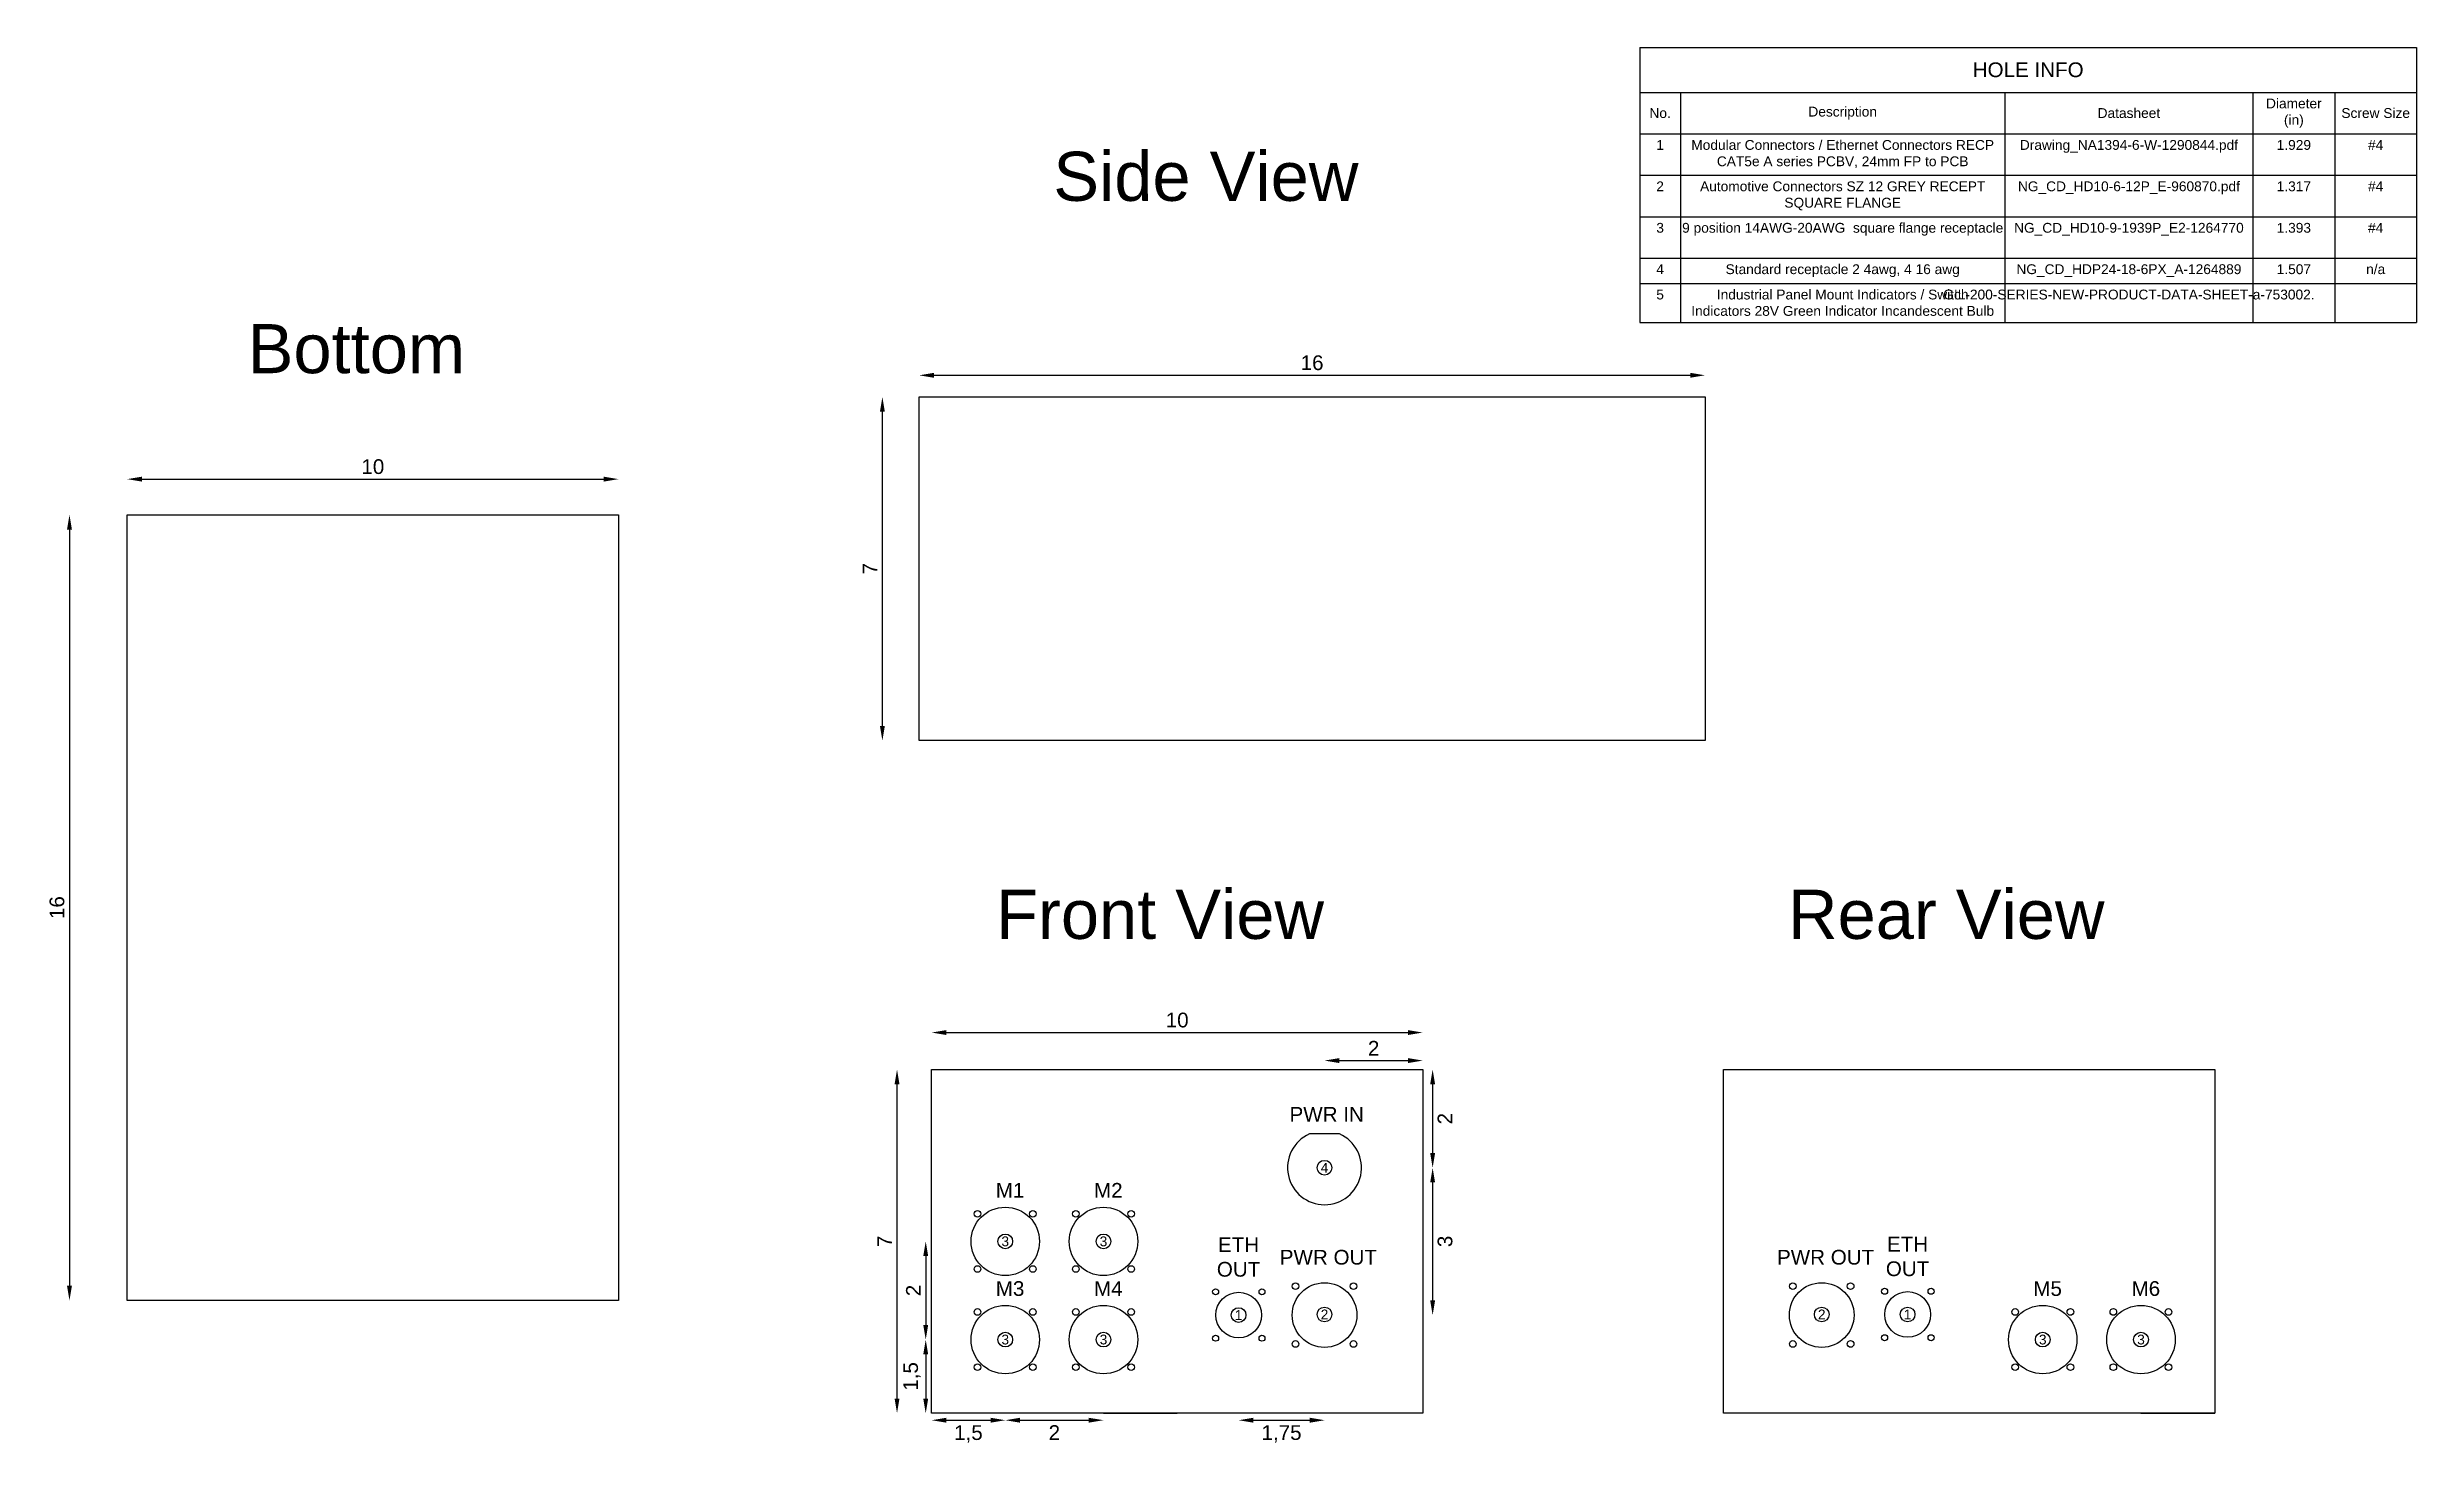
# Model space of a CAD drawing. Header units: millimetres. Extents: x -318.4 to -270.2, y 393.5 to 422.
import ezdxf

# ---------------------------------------------------------------- set-up
doc = ezdxf.new("R2010")
doc.units = ezdxf.units.MM
doc.styles.get("Standard").update_dxf_attribs({"font": 'arial.ttf'})
doc.dimstyles.new('ISO-25', dxfattribs={"dimtxt": 0.3, "dimasz": 0.3, "dimexe": 0.2, "dimexo": 0.2, "dimgap": 0.1, "dimtad": 1, "dimtxsty": 'Standard', "dimcen": 2.5, "dimse1": 1, "dimse2": 1, "dimadec": 0, "dimazin": 0, "dimtfac": 1, "dimtmove": 1, "dimatfit": 3, "dimfxl": 1, "dimarcsym": 0})

# ---------------------------------------------------------------- blocks, each defined once
blk = doc.blocks.new('*D50')
at = {"color": 0, "lineweight": -2}
blk.add_line((-317.963, 412.154), (-317.963, 396.754), dxfattribs=at)
at = {"color": 0}
for points in [[(-317.913, 412.154), (-318.013, 412.154), (-317.963, 412.454)], [(-318.013, 396.754), (-317.913, 396.754), (-317.963, 396.454)]]:
    blk.add_solid(points, dxfattribs=at)
at = {"layer": 'Defpoints', "color": 0}
for p in [(-316.387, 412.454), (-317.963, 396.454), (-316.387, 396.454)]:
    blk.add_point(p, dxfattribs=at)
at = {"color": 0, "insert": (-318.216, 404.454), "char_height": 0.3, "attachment_point": 5, "rotation": 90}
blk.add_mtext('16', dxfattribs=at)
blk = doc.blocks.new('*D51')
at = {"color": 0, "lineweight": -2}
blk.add_line((-316.487, 413.181), (-307.087, 413.181), dxfattribs=at)
at = {"color": 0}
for points in [[(-316.487, 413.231), (-316.487, 413.131), (-316.787, 413.181)], [(-307.087, 413.131), (-307.087, 413.231), (-306.787, 413.181)]]:
    blk.add_solid(points, dxfattribs=at)
at = {"layer": 'Defpoints', "color": 0}
for p in [(-306.787, 413.181), (-316.787, 412.454), (-306.787, 412.454)]:
    blk.add_point(p, dxfattribs=at)
at = {"color": 0, "insert": (-311.787, 413.434), "char_height": 0.3, "attachment_point": 5}
blk.add_mtext('10', dxfattribs=at)
blk = doc.blocks.new('*D52')
at = {"color": 0, "lineweight": -2}
blk.add_line((-300.365, 415.296), (-284.965, 415.296), dxfattribs=at)
at = {"color": 0}
for points in [[(-300.365, 415.346), (-300.365, 415.246), (-300.665, 415.296)], [(-284.965, 415.246), (-284.965, 415.346), (-284.665, 415.296)]]:
    blk.add_solid(points, dxfattribs=at)
at = {"layer": 'Defpoints', "color": 0}
for p in [(-284.665, 415.296), (-300.665, 414.855), (-284.665, 414.855)]:
    blk.add_point(p, dxfattribs=at)
at = {"color": 0, "insert": (-292.665, 415.55), "char_height": 0.3, "attachment_point": 5}
blk.add_mtext('16', dxfattribs=at)
blk = doc.blocks.new('*D53')
at = {"color": 0, "lineweight": -2}
blk.add_line((-301.413, 408.155), (-301.413, 414.555), dxfattribs=at)
at = {"color": 0}
for points in [[(-301.363, 414.555), (-301.463, 414.555), (-301.413, 414.855)], [(-301.463, 408.155), (-301.363, 408.155), (-301.413, 407.855)]]:
    blk.add_solid(points, dxfattribs=at)
at = {"layer": 'Defpoints', "color": 0}
for p in [(-301.413, 414.855), (-300.665, 414.855), (-300.665, 407.855)]:
    blk.add_point(p, dxfattribs=at)
at = {"color": 0, "insert": (-301.663, 411.355), "char_height": 0.3, "attachment_point": 5, "rotation": 90}
blk.add_mtext('7', dxfattribs=at)
blk = doc.blocks.new('*D54')
at = {"color": 0, "lineweight": -2}
blk.add_line((-300.112, 401.909), (-290.712, 401.909), dxfattribs=at)
at = {"color": 0}
for points in [[(-300.112, 401.959), (-300.112, 401.859), (-300.412, 401.909)], [(-290.712, 401.859), (-290.712, 401.959), (-290.412, 401.909)]]:
    blk.add_solid(points, dxfattribs=at)
at = {"layer": 'Defpoints', "color": 0}
for p in [(-290.412, 401.909), (-300.412, 401.155), (-290.412, 401.155)]:
    blk.add_point(p, dxfattribs=at)
at = {"color": 0, "insert": (-295.412, 402.162), "char_height": 0.3, "attachment_point": 5}
blk.add_mtext('10', dxfattribs=at)
blk = doc.blocks.new('*D55')
at = {"color": 0, "lineweight": -2}
blk.add_line((-301.115, 394.455), (-301.115, 400.855), dxfattribs=at)
at = {"color": 0}
for points in [[(-301.065, 400.855), (-301.165, 400.855), (-301.115, 401.155)], [(-301.165, 394.455), (-301.065, 394.455), (-301.115, 394.155)]]:
    blk.add_solid(points, dxfattribs=at)
at = {"layer": 'Defpoints', "color": 0}
for p in [(-301.115, 401.155), (-300.412, 401.155), (-300.412, 394.155)]:
    blk.add_point(p, dxfattribs=at)
at = {"color": 0, "insert": (-301.365, 397.655), "char_height": 0.3, "attachment_point": 5, "rotation": 90}
blk.add_mtext('7', dxfattribs=at)
blk = doc.blocks.new('*T56')
at = {"color": 0, "lineweight": -2}
for p, q in [((0, 0), (15.817, 0)), ((0, 0), (0, -5.603)), ((15.817, 0), (15.817, -5.603)), ((0, -0.917), (15.817, -0.917)), ((0.832, -0.917), (0.832, -5.603)), ((7.434, -0.917), (7.434, -5.603)), ((12.485, -0.917), (12.485, -5.603)), ((14.151, -0.917), (14.151, -5.603)), ((0, -1.762), (15.817, -1.762)), ((0, -2.605), (15.817, -2.605)), ((0, -3.45), (15.817, -3.45)), ((0, -4.293), (15.817, -4.293)), ((0, -4.809), (15.817, -4.809)), ((0, -5.603), (15.817, -5.603))]:
    blk.add_line(p, q, dxfattribs=at)
at = {"color": 0}
for s, insert, char_height, width, attachment_point in [('{HOLE INFO}', (7.909, -0.458), 0.3, 15.5671, 5), ('{No.}', (0.416, -1.339), 0.2, 0.5824, 5), ('{Description}', (4.133, -1.339), 0.2, 6.35151, 5), ('{Datasheet}', (9.96, -1.339), 0.2, 4.80158, 5), ('{Diameter (in)}', (13.318, -1.339), 0.2, 1.41581, 5), ('{Screw Size}', (14.984, -1.339), 0.2, 1.41581, 5), ('{1}', (0.416, -1.887), 0.2, 0.5824, 2), ('{{\\C256;Modular Connectors / Ethernet Connectors RECP CAT5e A series PCBV, 24mm FP to PCB}}', (4.133, -1.887), 0.2, 6.35151, 2), ('{Drawing_NA1394-6-W-1290844.pdf}', (9.96, -1.887), 0.2, 4.80158, 2), ('{1.929}', (13.318, -1.887), 0.2, 1.41581, 2), ('{#4}', (14.984, -1.887), 0.2, 1.41581, 2), ('{2}', (0.416, -2.73), 0.2, 0.5824, 2), ('Automotive Connectors SZ 12 GREY RECEPT SQUARE FLANGE', (4.133, -2.73), 0.2, 6.35151, 2), ('{NG_CD_HD10-6-12P_E-960870.pdf}', (9.96, -2.73), 0.2, 4.80158, 2), ('{1.317}', (13.318, -2.73), 0.2, 1.41581, 2), ('{#4}', (14.984, -2.73), 0.2, 1.41581, 2), ('{3}', (0.416, -3.575), 0.2, 0.5824, 2), ('{{\\C256;9 position 14AWG-20AWG  square flange receptacle}}', (4.133, -3.575), 0.2, 6.35151, 2), ('NG_CD_HD10-9-1939P_E2-1264770', (9.96, -3.575), 0.2, 4.80158, 2), ('{1.393}', (13.318, -3.575), 0.2, 1.41581, 2), ('{#4}', (14.984, -3.575), 0.2, 1.41581, 2), ('{4}', (0.416, -4.418), 0.2, 0.5824, 2), ('Standard receptacle 2 4awg, 4 16 awg', (4.133, -4.418), 0.2, 6.35151, 2), ('NG_CD_HDP24-18-6PX_A-1264889', (9.96, -4.418), 0.2, 4.80158, 2), ('{1.507}', (13.318, -4.418), 0.2, 1.41581, 2), ('{n/a}', (14.984, -4.418), 0.2, 1.41581, 2), ('{5}', (0.416, -4.934), 0.2, 0.5824, 2), ('{{\\C256;Industrial Panel Mount Indicators / Switch Indicators 28V Green Indicator Incandescent Bulb}}', (4.133, -4.934), 0.2, 6.35151, 2), ('{{\\C256;GIL-200-SERIES-NEW-PRODUCT-DATA-SHEET-a-753002.}}', (9.96, -4.934), 0.2, 4.80158, 2)]:
    blk.add_mtext(s, dxfattribs=dict(at, insert=insert, char_height=char_height, width=width, attachment_point=attachment_point))
blk = doc.blocks.new('*D57')
at = {"color": 0, "lineweight": -2}
blk.add_line((-292.112, 401.338), (-290.712, 401.338), dxfattribs=at)
at = {"color": 0}
for points in [[(-292.112, 401.388), (-292.112, 401.288), (-292.412, 401.338)], [(-290.712, 401.288), (-290.712, 401.388), (-290.412, 401.338)]]:
    blk.add_solid(points, dxfattribs=at)
at = {"layer": 'Defpoints', "color": 0}
for p in [(-292.412, 401.338), (-290.412, 401.338), (-290.412, 401.338)]:
    blk.add_point(p, dxfattribs=at)
at = {"color": 0, "insert": (-291.412, 401.589), "char_height": 0.3, "attachment_point": 5}
blk.add_mtext('2', dxfattribs=at)
blk = doc.blocks.new('*D58')
at = {"color": 0, "lineweight": -2}
blk.add_line((-290.211, 400.855), (-290.211, 399.455), dxfattribs=at)
at = {"color": 0}
for points in [[(-290.161, 400.855), (-290.261, 400.855), (-290.211, 401.155)], [(-290.261, 399.455), (-290.161, 399.455), (-290.211, 399.155)]]:
    blk.add_solid(points, dxfattribs=at)
at = {"layer": 'Defpoints', "color": 0}
for p in [(-292.412, 401.155), (-292.412, 399.155), (-290.211, 399.155)]:
    blk.add_point(p, dxfattribs=at)
at = {"color": 0, "insert": (-289.96, 400.155), "char_height": 0.3, "attachment_point": 5, "rotation": 90}
blk.add_mtext('2', dxfattribs=at)
blk = doc.blocks.new('*D59')
at = {"color": 0, "lineweight": -2}
blk.add_line((-290.211, 398.855), (-290.211, 396.455), dxfattribs=at)
at = {"color": 0}
for points in [[(-290.161, 398.855), (-290.261, 398.855), (-290.211, 399.155)], [(-290.261, 396.455), (-290.161, 396.455), (-290.211, 396.155)]]:
    blk.add_solid(points, dxfattribs=at)
at = {"layer": 'Defpoints', "color": 0}
for p in [(-292.412, 399.155), (-292.412, 396.155), (-290.211, 396.155)]:
    blk.add_point(p, dxfattribs=at)
at = {"color": 0, "insert": (-289.958, 397.655), "char_height": 0.3, "attachment_point": 5, "rotation": 90}
blk.add_mtext('3', dxfattribs=at)
blk = doc.blocks.new('*D60')
at = {"color": 0, "lineweight": -2}
blk.add_line((-300.112, 394.013), (-299.212, 394.013), dxfattribs=at)
at = {"color": 0}
for points in [[(-300.112, 394.063), (-300.112, 393.963), (-300.412, 394.013)], [(-299.212, 393.963), (-299.212, 394.063), (-298.912, 394.013)]]:
    blk.add_solid(points, dxfattribs=at)
at = {"layer": 'Defpoints', "color": 0}
for p in [(-300.412, 394.155), (-298.912, 394.155), (-298.912, 394.013)]:
    blk.add_point(p, dxfattribs=at)
at = {"color": 0, "insert": (-299.662, 393.733), "char_height": 0.3, "attachment_point": 5}
blk.add_mtext('1,5', dxfattribs=at)
blk = doc.blocks.new('*D61')
at = {"color": 0, "lineweight": -2}
blk.add_line((-300.531, 395.355), (-300.531, 394.455), dxfattribs=at)
at = {"color": 0}
for points in [[(-300.481, 395.355), (-300.581, 395.355), (-300.531, 395.655)], [(-300.581, 394.455), (-300.481, 394.455), (-300.531, 394.155)]]:
    blk.add_solid(points, dxfattribs=at)
at = {"layer": 'Defpoints', "color": 0}
for p in [(-300.412, 395.655), (-300.531, 394.155), (-300.412, 394.155)]:
    blk.add_point(p, dxfattribs=at)
at = {"color": 0, "insert": (-300.811, 394.905), "char_height": 0.3, "attachment_point": 5, "rotation": 90}
blk.add_mtext('1,5', dxfattribs=at)
blk = doc.blocks.new('*D62')
at = {"color": 0, "lineweight": -2}
blk.add_line((-298.612, 394.013), (-297.212, 394.013), dxfattribs=at)
at = {"color": 0}
for points in [[(-298.612, 394.063), (-298.612, 393.963), (-298.912, 394.013)], [(-297.212, 393.963), (-297.212, 394.063), (-296.912, 394.013)]]:
    blk.add_solid(points, dxfattribs=at)
at = {"layer": 'Defpoints', "color": 0}
for p in [(-298.912, 394.155), (-296.912, 394.155), (-296.912, 394.013)]:
    blk.add_point(p, dxfattribs=at)
at = {"color": 0, "insert": (-297.912, 393.762), "char_height": 0.3, "attachment_point": 5}
blk.add_mtext('2', dxfattribs=at)
blk = doc.blocks.new('*D63')
at = {"color": 0, "lineweight": -2}
blk.add_line((-300.531, 397.355), (-300.531, 395.955), dxfattribs=at)
at = {"color": 0}
for points in [[(-300.481, 397.355), (-300.581, 397.355), (-300.531, 397.655)], [(-300.581, 395.955), (-300.481, 395.955), (-300.531, 395.655)]]:
    blk.add_solid(points, dxfattribs=at)
at = {"layer": 'Defpoints', "color": 0}
for p in [(-300.412, 397.655), (-300.531, 395.655), (-300.412, 395.655)]:
    blk.add_point(p, dxfattribs=at)
at = {"color": 0, "insert": (-300.782, 396.655), "char_height": 0.3, "attachment_point": 5, "rotation": 90}
blk.add_mtext('2', dxfattribs=at)
blk = doc.blocks.new('*D64')
at = {"color": 0, "lineweight": -2}
blk.add_line((-293.862, 394.013), (-292.712, 394.013), dxfattribs=at)
at = {"color": 0}
for points in [[(-293.862, 394.063), (-293.862, 393.963), (-294.162, 394.013)], [(-292.712, 393.963), (-292.712, 394.063), (-292.412, 394.013)]]:
    blk.add_solid(points, dxfattribs=at)
at = {"layer": 'Defpoints', "color": 0}
for p in [(-294.162, 396.155), (-292.412, 396.155), (-292.412, 394.013)]:
    blk.add_point(p, dxfattribs=at)
at = {"color": 0, "insert": (-293.287, 393.733), "char_height": 0.3, "attachment_point": 5}
blk.add_mtext('1,75', dxfattribs=at)

msp = doc.modelspace()

# ---------------------------------------------------------------- linework, layer by layer
for p, q in [((-290.412, 401.155), (-290.412, 401.155)), ((-290.412, 401.155), (-290.412, 401.155)), ((-292.106, 399.844), (-292.719, 399.844)), ((-296.912, 394.155), (-295.412, 394.155)), ((-275.79, 394.155), (-274.29, 394.155))]:
    msp.add_line(p, q)
for points in [[(-300.665, 407.855), (-300.665, 414.855), (-284.665, 414.855), (-284.665, 407.855)], [(-316.787, 396.454), (-316.787, 412.454), (-306.787, 412.454), (-306.787, 396.454)], [(-300.412, 394.155), (-300.412, 401.155), (-290.412, 401.155), (-290.412, 394.155)], [(-284.29, 394.155), (-284.29, 401.155), (-274.29, 401.155), (-274.29, 394.155)]]:
    msp.add_lwpolyline(points, close=True)
for centre, radius in [((-292.412, 399.155), 0.15), ((-298.912, 397.655), 0.697), ((-299.475, 398.218), 0.0675), ((-298.35, 398.218), 0.0675), ((-296.912, 397.655), 0.697), ((-297.475, 398.218), 0.0675), ((-296.35, 398.218), 0.0675), ((-298.912, 397.655), 0.15), ((-296.912, 397.655), 0.15), ((-299.475, 397.093), 0.0675), ((-298.35, 397.093), 0.0675), ((-297.475, 397.093), 0.0675), ((-296.35, 397.093), 0.0675), ((-294.63, 396.628), 0.061), ((-294.16, 396.155), 0.465), ((-293.685, 396.628), 0.061), ((-292.412, 396.155), 0.658), ((-293.002, 396.745), 0.0675), ((-291.823, 396.745), 0.0675), ((-282.29, 396.155), 0.658), ((-282.88, 396.745), 0.0675), ((-281.701, 396.745), 0.0675), ((-281.009, 396.639), 0.061), ((-280.54, 396.167), 0.465), ((-280.064, 396.639), 0.061), ((-298.912, 395.655), 0.697), ((-299.475, 396.218), 0.0675), ((-298.35, 396.218), 0.0675), ((-296.912, 395.655), 0.697), ((-297.475, 396.218), 0.0675), ((-296.35, 396.218), 0.0675), ((-294.162, 396.155), 0.15), ((-292.412, 396.167), 0.15), ((-282.29, 396.167), 0.15), ((-280.542, 396.167), 0.15), ((-277.79, 395.655), 0.697), ((-278.353, 396.218), 0.0675), ((-277.228, 396.218), 0.0675), ((-275.79, 395.655), 0.697), ((-276.353, 396.218), 0.0675), ((-275.228, 396.218), 0.0675), ((-298.912, 395.655), 0.15), ((-296.912, 395.655), 0.15), ((-294.63, 395.683), 0.061), ((-293.685, 395.683), 0.061), ((-293.002, 395.566), 0.0675), ((-291.823, 395.566), 0.0675), ((-282.88, 395.566), 0.0675), ((-281.701, 395.566), 0.0675), ((-281.009, 395.694), 0.061), ((-280.064, 395.694), 0.061), ((-277.79, 395.655), 0.15), ((-275.79, 395.655), 0.15), ((-299.475, 395.093), 0.0675), ((-298.35, 395.093), 0.0675), ((-297.475, 395.093), 0.0675), ((-296.35, 395.093), 0.0675), ((-278.353, 395.093), 0.0675), ((-277.228, 395.093), 0.0675), ((-276.353, 395.093), 0.0675), ((-275.228, 395.093), 0.0675)]:
    msp.add_circle(centre, radius)
msp.add_arc((-292.412, 399.155), 0.753, 113.9734, 66.0268)

# ---------------------------------------------------------------- block references
msp.add_blockref('*T56', (-285.996, 421.975))

# ---------------------------------------------------------------- texts
for s, insert, char_height, width, attachment_point in [('{Side View}', (-297.934, 419.849), 1, 18.37343, 1), ('{Bottom}', (-314.335, 416.339), 1, 18.37343, 1), ('{Front View}', (-299.098, 404.817), 1, 18.37343, 1), ('{Rear View}', (-282.976, 404.817), 1, 18.37343, 1), ('{PWR IN}', (-292.368, 400.244), 0.3, 1.78586, 5), ('{4}', (-292.412, 399.155), 0.2, 0.18999, 5), ('{M1}', (-299.105, 398.845), 0.3, 0.4031, 1), ('{M2}', (-297.105, 398.845), 0.3, 0.4031, 1), ('{3}', (-298.912, 397.655), 0.2, 0.18999, 5), ('{3}', (-296.912, 397.655), 0.2, 0.18999, 5), ('{ETH OUT}', (-294.162, 396.933), 0.3, 0.4031, 8), ('{PWR OUT}', (-293.323, 397.483), 0.3, 2.11332, 1), ('{PWR OUT}', (-283.2, 397.483), 0.3, 2.11332, 1), ('{ETH OUT}', (-280.542, 396.944), 0.3, 0.4031, 8), ('{M3}', (-299.105, 396.845), 0.3, 0.4031, 1), ('{M4}', (-297.105, 396.845), 0.3, 0.4031, 1), ('{M5}', (-277.982, 396.845), 0.3, 0.4031, 1), ('{M6}', (-275.982, 396.845), 0.3, 0.4031, 1), ('{1}', (-294.162, 396.155), 0.2, 0.18999, 5), ('{2}', (-292.412, 396.167), 0.2, 0.18999, 5), ('{2}', (-282.29, 396.167), 0.2, 0.18999, 5), ('{1}', (-280.542, 396.167), 0.2, 0.18999, 5), ('{3}', (-298.912, 395.655), 0.2, 0.18999, 5), ('{3}', (-296.912, 395.655), 0.2, 0.18999, 5), ('{3}', (-277.79, 395.655), 0.2, 0.18999, 5), ('{3}', (-275.79, 395.655), 0.2, 0.18999, 5)]:
    msp.add_mtext(s, dxfattribs=dict(insert=insert, char_height=char_height, width=width, attachment_point=attachment_point))

# ---------------------------------------------------------------- dimensions: what is measured, and where the dimension line sits
for p1, p2, distance, override, picture, middle in [((-300.665, 414.855), (-284.665, 414.855), 0.441, {"dimlfac": 1}, '*D52', (-292.665, 415.55)), ((-300.665, 407.855), (-300.665, 414.855), 0.748, {"dimlfac": 1}, '*D53', (-301.663, 411.355)), ((-316.787, 412.454), (-306.787, 412.454), 0.726, {"dimlfac": 1}, '*D51', (-311.787, 413.434)), ((-316.387, 412.454), (-316.387, 396.454), -1.576, {"dimlfac": 1}, '*D50', (-318.216, 404.454)), ((-300.412, 401.155), (-290.412, 401.155), 0.753, {"dimlfac": 1}, '*D54', (-295.412, 402.162)), ((-300.412, 394.155), (-300.412, 401.155), 0.703, {"dimlfac": 1}, '*D55', (-301.365, 397.655)), ((-292.412, 401.155), (-292.412, 399.155), 2.201, {"dimtad": 2, "dimlfac": 1}, '*D58', (-289.96, 400.155)), ((-292.412, 399.155), (-292.412, 396.155), 2.201, {"dimtad": 2, "dimlfac": 1}, '*D59', (-289.958, 397.655)), ((-300.412, 397.655), (-300.412, 395.655), -0.119, {"dimlfac": 1}, '*D63', (-300.782, 396.655)), ((-294.162, 396.155), (-292.412, 396.155), -2.142, {"dimtad": 2, "dimlfac": 1}, '*D64', (-293.287, 393.733)), ((-300.412, 395.655), (-300.412, 394.155), -0.119, {"dimlfac": 1}, '*D61', (-300.811, 394.905)), ((-300.412, 394.155), (-298.912, 394.155), -0.142, {"dimtad": 2, "dimlfac": 1}, '*D60', (-299.662, 393.733)), ((-298.912, 394.155), (-296.912, 394.155), -0.142, {"dimtad": 2, "dimlfac": 1}, '*D62', (-297.912, 393.762))]:
    dim = msp.add_aligned_dim(p1=p1, p2=p2, distance=distance, dimstyle='ISO-25', override=override)
    dim.commit()
    dim.dimension.update_dxf_attribs({"geometry": picture, "text_midpoint": middle})
dim = msp.add_linear_dim(base=(-290.412, 401.338), p1=(-292.412, 401.338), p2=(-290.412, 401.338), dimstyle='ISO-25', override={"dimlfac": 1})
dim.commit()
dim.dimension.update_dxf_attribs({"geometry": '*D57', "text_midpoint": (-291.412, 401.589)})

doc.saveas('drawing.dxf')
